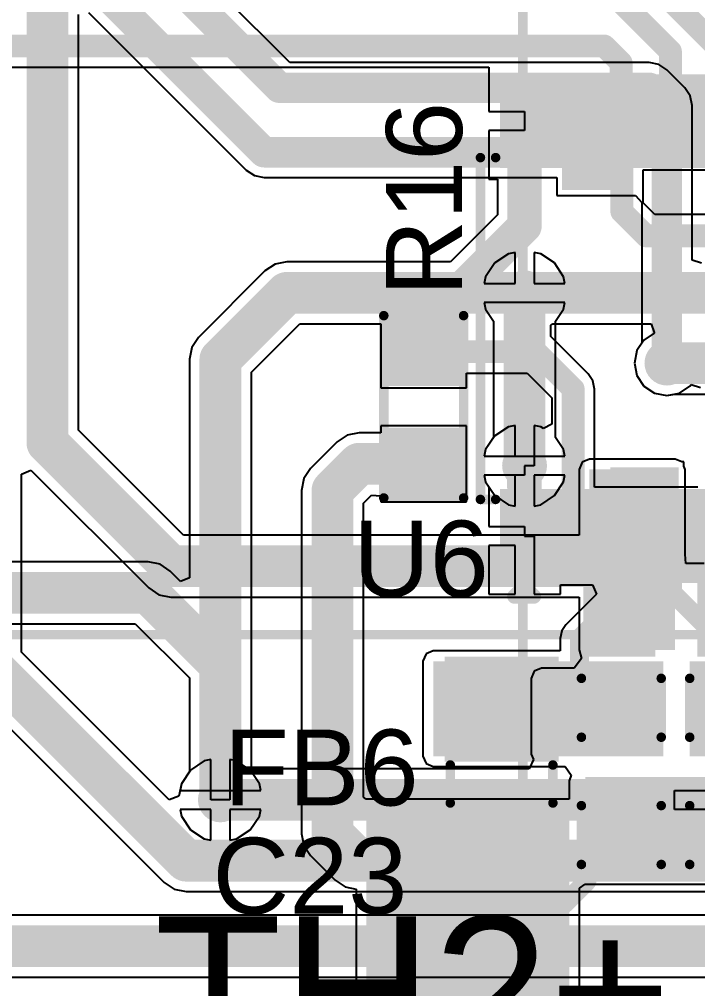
# Model space of a CAD drawing. Header units: millimetres. Extents: x -0.26 to 4.68, y -0.29 to 2.93.
# Drawn here: x 2.699 to 3.056, y 0.453 to 0.963 of the extents above; entities that cross this region are included whole.
import ezdxf

# ---------------------------------------------------------------- set-up
doc = ezdxf.new("R2010")
doc.units = ezdxf.units.MM
doc.header["$MEASUREMENT"] = 0
for name, color, linetype in [('BottomLayer', 5, 'Continuous'), ('BottomPaste', 16, 'Continuous'), ('BottomSolder', 6, 'Continuous'), ('Mechanical1', 6, 'Continuous'), ('TopLayer', 1, 'Continuous'), ('TopOverlay', 2, 'Continuous'), ('TopPaste', 8, 'Continuous'), ('TopSolder', 216, 'Continuous'), ('ViaHoleLayer', 16, 'Continuous')]:
    doc.layers.add(name, color=color, linetype=linetype)
doc.styles.add('Arial', font='', dxfattribs={"height": 0.2})
doc.styles.get('Arial').set_extended_font_data('Arial')

# ---------------------------------------------------------------- blocks, each defined once
blk = doc.blocks.new('14_TSSOP_27')
at = {"layer": 'TopLayer'}
for points in [[(-0.12992, 0.08563), (-0.08858, 0.08563), (-0.08858, 0.06791), (-0.12992, 0.06791)], [(0.08858, 0.08563), (0.12992, 0.08563), (0.12992, 0.06791), (0.08858, 0.06791)], [(-0.12992, 0.06004), (-0.08858, 0.06004), (-0.08858, 0.04232), (-0.12992, 0.04232)], [(0.08858, 0.06004), (0.12992, 0.06004), (0.12992, 0.04232), (0.08858, 0.04232)], [(-0.12992, 0.03445), (-0.08858, 0.03445), (-0.08858, 0.01673), (-0.12992, 0.01673)], [(0.08858, 0.03445), (0.12992, 0.03445), (0.12992, 0.01673), (0.08858, 0.01673)], [(-0.12992, 0.00886), (-0.08858, 0.00886), (-0.08858, -0.00886), (-0.12992, -0.00886)], [(0.08858, 0.00886), (0.12992, 0.00886), (0.12992, -0.00886), (0.08858, -0.00886)], [(-0.12992, -0.01673), (-0.08858, -0.01673), (-0.08858, -0.03445), (-0.12992, -0.03445)], [(0.08858, -0.01673), (0.12992, -0.01673), (0.12992, -0.03445), (0.08858, -0.03445)], [(-0.12992, -0.04232), (-0.08858, -0.04232), (-0.08858, -0.06004), (-0.12992, -0.06004)], [(0.08858, -0.04232), (0.12992, -0.04232), (0.12992, -0.06004), (0.08858, -0.06004)], [(-0.12992, -0.06791), (-0.08858, -0.06791), (-0.08858, -0.08563), (-0.12992, -0.08563)], [(0.08858, -0.06791), (0.12992, -0.06791), (0.12992, -0.08563), (0.08858, -0.08563)]]:
    blk.add_hatch(color=1, dxfattribs=at).paths.add_polyline_path(points)
at = {"layer": 'TopOverlay'}
blk.add_hatch(color=2, dxfattribs=at).paths.add_polyline_path([(-0.084, 0.068), (-0.073, 0.068), (-0.073, 0.086), (-0.084, 0.086)])
at = {"layer": 'TopPaste'}
for points in [[(-0.12992, 0.08563), (-0.08858, 0.08563), (-0.08858, 0.06791), (-0.12992, 0.06791)], [(0.08858, 0.08563), (0.12992, 0.08563), (0.12992, 0.06791), (0.08858, 0.06791)], [(-0.12992, 0.06004), (-0.08858, 0.06004), (-0.08858, 0.04232), (-0.12992, 0.04232)], [(0.08858, 0.06004), (0.12992, 0.06004), (0.12992, 0.04232), (0.08858, 0.04232)], [(-0.12992, 0.03445), (-0.08858, 0.03445), (-0.08858, 0.01673), (-0.12992, 0.01673)], [(0.08858, 0.03445), (0.12992, 0.03445), (0.12992, 0.01673), (0.08858, 0.01673)], [(-0.12992, 0.00886), (-0.08858, 0.00886), (-0.08858, -0.00886), (-0.12992, -0.00886)], [(0.08858, 0.00886), (0.12992, 0.00886), (0.12992, -0.00886), (0.08858, -0.00886)], [(-0.12992, -0.01673), (-0.08858, -0.01673), (-0.08858, -0.03445), (-0.12992, -0.03445)], [(0.08858, -0.01673), (0.12992, -0.01673), (0.12992, -0.03445), (0.08858, -0.03445)], [(-0.12992, -0.04232), (-0.08858, -0.04232), (-0.08858, -0.06004), (-0.12992, -0.06004)], [(0.08858, -0.04232), (0.12992, -0.04232), (0.12992, -0.06004), (0.08858, -0.06004)], [(-0.12992, -0.06791), (-0.08858, -0.06791), (-0.08858, -0.08563), (-0.12992, -0.08563)], [(0.08858, -0.06791), (0.12992, -0.06791), (0.12992, -0.08563), (0.08858, -0.08563)]]:
    blk.add_hatch(color=8, dxfattribs=at).paths.add_polyline_path(points)
at = {"layer": 'TopSolder'}
for points in [[(-0.13392, 0.08963), (-0.08458, 0.08963), (-0.08458, 0.06391), (-0.13392, 0.06391)], [(0.08458, 0.08963), (0.13392, 0.08963), (0.13392, 0.06391), (0.08458, 0.06391)], [(-0.13392, 0.06404), (-0.08458, 0.06404), (-0.08458, 0.03832), (-0.13392, 0.03832)], [(0.08458, 0.06404), (0.13392, 0.06404), (0.13392, 0.03832), (0.08458, 0.03832)], [(-0.13392, 0.03845), (-0.08458, 0.03845), (-0.08458, 0.01273), (-0.13392, 0.01273)], [(0.08458, 0.03845), (0.13392, 0.03845), (0.13392, 0.01273), (0.08458, 0.01273)], [(-0.13392, 0.01286), (-0.08458, 0.01286), (-0.08458, -0.01286), (-0.13392, -0.01286)], [(0.08458, 0.01286), (0.13392, 0.01286), (0.13392, -0.01286), (0.08458, -0.01286)], [(-0.13392, -0.01273), (-0.08458, -0.01273), (-0.08458, -0.03845), (-0.13392, -0.03845)], [(0.08458, -0.01273), (0.13392, -0.01273), (0.13392, -0.03845), (0.08458, -0.03845)], [(-0.13392, -0.03832), (-0.08458, -0.03832), (-0.08458, -0.06404), (-0.13392, -0.06404)], [(0.08458, -0.03832), (0.13392, -0.03832), (0.13392, -0.06404), (0.08458, -0.06404)], [(-0.13392, -0.06391), (-0.08458, -0.06391), (-0.08458, -0.08963), (-0.13392, -0.08963)], [(0.08458, -0.06391), (0.13392, -0.06391), (0.13392, -0.08963), (0.08458, -0.08963)]]:
    blk.add_hatch(color=216, dxfattribs=at).paths.add_polyline_path(points)
at = {"layer": 'TopOverlay'}
for points, const_width in [([(-0.09, 0.1), (-0.09, 0.092)], 0.005), ([(-0.09, 0.1), (0.09, 0.1)], 0.005), ([(0.09, 0.1), (0.09, 0.092)], 0.005), ([(-0.141, 0.082), (-0.141, 0.072)], 0.00787), ([(-0.141, 0.082), (-0.136, 0.077)], 0.00787), ([(-0.136, 0.077), (-0.141, 0.072)], 0.00787), ([(-0.09, -0.092), (-0.09, -0.1)], 0.005), ([(0.09, -0.092), (0.09, -0.1)], 0.005), ([(-0.09, -0.1), (0.09, -0.1)], 0.005)]:
    blk.add_lwpolyline(points, dxfattribs=dict(at, const_width=const_width))
for points, const_width in [([(-0.09125, 0.1, 1), (-0.08875, 0.1, 1)], 0.0025), ([(-0.09125, 0.1, 1), (-0.08875, 0.1, 1)], 0.0025), ([(0.08875, 0.1, 1), (0.09125, 0.1, 1)], 0.0025), ([(0.08875, 0.1, 1), (0.09125, 0.1, 1)], 0.0025), ([(-0.09125, 0.092, 1), (-0.08875, 0.092, 1)], 0.0025), ([(0.08875, 0.092, 1), (0.09125, 0.092, 1)], 0.0025), ([(-0.14297, 0.082, 1), (-0.13903, 0.082, 1)], 0.00394), ([(-0.14297, 0.082, 1), (-0.13903, 0.082, 1)], 0.00394), ([(-0.13797, 0.077, 1), (-0.13403, 0.077, 1)], 0.00394), ([(-0.13797, 0.077, 1), (-0.13403, 0.077, 1)], 0.00394), ([(-0.14297, 0.072, 1), (-0.13903, 0.072, 1)], 0.00394), ([(-0.14297, 0.072, 1), (-0.13903, 0.072, 1)], 0.00394), ([(-0.09125, -0.092, 1), (-0.08875, -0.092, 1)], 0.0025), ([(0.08875, -0.092, 1), (0.09125, -0.092, 1)], 0.0025), ([(-0.09125, -0.1, 1), (-0.08875, -0.1, 1)], 0.0025), ([(-0.09125, -0.1, 1), (-0.08875, -0.1, 1)], 0.0025), ([(0.08875, -0.1, 1), (0.09125, -0.1, 1)], 0.0025), ([(0.08875, -0.1, 1), (0.09125, -0.1, 1)], 0.0025)]:
    blk.add_lwpolyline(points, format="xyb", close=True, dxfattribs=dict(at, const_width=const_width))
blk = doc.blocks.new('R___0603_B_65')
at = {"layer": 'BottomLayer'}
for points in [[(-0.045, -0.0175), (-0.045, 0.0175), (-0.015, 0.0175), (-0.015, -0.0175)], [(0.015, -0.0175), (0.015, 0.0175), (0.045, 0.0175), (0.045, -0.0175)]]:
    blk.add_hatch(color=5, dxfattribs=at).paths.add_polyline_path(points)
at = {"layer": 'BottomPaste'}
for points in [[(-0.045, -0.0175), (-0.045, 0.0175), (-0.015, 0.0175), (-0.015, -0.0175)], [(0.015, -0.0175), (0.015, 0.0175), (0.045, 0.0175), (0.045, -0.0175)]]:
    blk.add_hatch(color=16, dxfattribs=at).paths.add_polyline_path(points)
at = {"layer": 'BottomSolder'}
for points in [[(-0.049, -0.0215), (-0.049, 0.0215), (-0.011, 0.0215), (-0.011, -0.0215)], [(0.011, -0.0215), (0.011, 0.0215), (0.049, 0.0215), (0.049, -0.0215)]]:
    blk.add_hatch(color=6, dxfattribs=at).paths.add_polyline_path(points)
blk = doc.blocks.new('R___0603_67')
at = {"layer": 'TopLayer'}
for points in [[(-0.015, 0.0175), (-0.015, -0.0175), (-0.045, -0.0175), (-0.045, 0.0175)], [(0.045, 0.0175), (0.045, -0.0175), (0.015, -0.0175), (0.015, 0.0175)]]:
    blk.add_hatch(color=1, dxfattribs=at).paths.add_polyline_path(points)
at = {"layer": 'TopPaste'}
for points in [[(-0.015, 0.0175), (-0.015, -0.0175), (-0.045, -0.0175), (-0.045, 0.0175)], [(0.045, 0.0175), (0.045, -0.0175), (0.015, -0.0175), (0.015, 0.0175)]]:
    blk.add_hatch(color=8, dxfattribs=at).paths.add_polyline_path(points)
at = {"layer": 'TopSolder'}
for points in [[(-0.011, 0.0215), (-0.011, -0.0215), (-0.049, -0.0215), (-0.049, 0.0215)], [(0.049, 0.0215), (0.049, -0.0215), (0.011, -0.0215), (0.011, 0.0215)]]:
    blk.add_hatch(color=216, dxfattribs=at).paths.add_polyline_path(points)
at = {"layer": 'TopOverlay', "const_width": 0.005}
for points in [[(-0.048, 0.021), (-0.048, -0.021)], [(-0.048, 0.021), (0.048, 0.021)], [(0.048, 0.021), (0.048, -0.021)], [(-0.048, -0.021), (0.048, -0.021)]]:
    blk.add_lwpolyline(points, dxfattribs=at)
at = {"layer": 'TopOverlay', "const_width": 0.0025}
for points in [[(-0.04925, 0.021, 1), (-0.04675, 0.021, 1)], [(-0.04925, 0.021, 1), (-0.04675, 0.021, 1)], [(0.04675, 0.021, 1), (0.04925, 0.021, 1)], [(0.04675, 0.021, 1), (0.04925, 0.021, 1)], [(-0.04925, -0.021, 1), (-0.04675, -0.021, 1)], [(-0.04925, -0.021, 1), (-0.04675, -0.021, 1)], [(0.04675, -0.021, 1), (0.04925, -0.021, 1)], [(0.04675, -0.021, 1), (0.04925, -0.021, 1)]]:
    blk.add_lwpolyline(points, format="xyb", close=True, dxfattribs=at)
blk = doc.blocks.new('ZIO_101954_95')
at = {"layer": 'Mechanical1', "const_width": 0.005}
for points in [[(0.719, -1.74), (0.719, 0.057)], [(-0.719, -1.74), (0.719, -1.74)]]:
    blk.add_lwpolyline(points, dxfattribs=at)
at = {"layer": 'Mechanical1', "const_width": 0.0025}
blk.add_lwpolyline([(0.71775, -1.74, 1), (0.72025, -1.74, 1)], format="xyb", close=True, dxfattribs=at)
blk.add_lwpolyline([(0.71775, -1.74, 1), (0.72025, -1.74, 1)], format="xyb", close=True, dxfattribs=at)
blk = doc.blocks.new('1_5_____RGB_OLED_97')
at = {"layer": 'Mechanical1', "const_width": 0.005}
blk.add_lwpolyline([(-0.74, 0.11), (-0.74, -1.666)], dxfattribs=at)
blk = doc.blocks.new('I___0805_113')
at = {"layer": 'TopLayer'}
for points in [[(-0.06299, 0.02598), (-0.01575, 0.02598), (-0.01575, -0.02598), (-0.06299, -0.02598)], [(0.01575, 0.02598), (0.06299, 0.02598), (0.06299, -0.02598), (0.01575, -0.02598)]]:
    blk.add_hatch(color=1, dxfattribs=at).paths.add_polyline_path(points)
at = {"layer": 'TopPaste'}
for points in [[(-0.06299, 0.02598), (-0.01575, 0.02598), (-0.01575, -0.02598), (-0.06299, -0.02598)], [(0.01575, 0.02598), (0.06299, 0.02598), (0.06299, -0.02598), (0.01575, -0.02598)]]:
    blk.add_hatch(color=8, dxfattribs=at).paths.add_polyline_path(points)
at = {"layer": 'TopSolder'}
for points in [[(-0.06699, 0.02998), (-0.01175, 0.02998), (-0.01175, -0.02998), (-0.06699, -0.02998)], [(0.01175, 0.02998), (0.06699, 0.02998), (0.06699, -0.02998), (0.01175, -0.02998)]]:
    blk.add_hatch(color=216, dxfattribs=at).paths.add_polyline_path(points)
at = {"layer": 'TopOverlay', "const_width": 0.005}
for points in [[(-0.01, 0.027), (0.01, 0.027)], [(-0.01, -0.027), (0.01, -0.027)]]:
    blk.add_lwpolyline(points, dxfattribs=at)
at = {"layer": 'TopOverlay', "const_width": 0.0025}
for points in [[(-0.01125, 0.027, 1), (-0.00875, 0.027, 1)], [(0.00875, 0.027, 1), (0.01125, 0.027, 1)], [(-0.01125, -0.027, 1), (-0.00875, -0.027, 1)], [(0.00875, -0.027, 1), (0.01125, -0.027, 1)]]:
    blk.add_lwpolyline(points, format="xyb", close=True, dxfattribs=at)
blk = doc.blocks.new('SOD_323_B_137')
at = {"layer": 'BottomLayer'}
for points in [[(-0.02953, -0.01772), (-0.06102, -0.01772), (-0.06102, 0.01772), (-0.02953, 0.01772)], [(0.06102, -0.01772), (0.02953, -0.01772), (0.02953, 0.01772), (0.06102, 0.01772)]]:
    blk.add_hatch(color=5, dxfattribs=at).paths.add_polyline_path(points)
at = {"layer": 'BottomPaste'}
for points in [[(-0.02953, -0.01772), (-0.06102, -0.01772), (-0.06102, 0.01772), (-0.02953, 0.01772)], [(0.06102, -0.01772), (0.02953, -0.01772), (0.02953, 0.01772), (0.06102, 0.01772)]]:
    blk.add_hatch(color=16, dxfattribs=at).paths.add_polyline_path(points)
at = {"layer": 'BottomSolder'}
for points in [[(-0.02736, -0.01988), (-0.06319, -0.01988), (-0.06319, 0.01988), (-0.02736, 0.01988)], [(0.06319, -0.01988), (0.02736, -0.01988), (0.02736, 0.01988), (0.06319, 0.01988)]]:
    blk.add_hatch(color=6, dxfattribs=at).paths.add_polyline_path(points)
blk = doc.blocks.new('SOD_323_B_139')
at = {"layer": 'BottomLayer'}
for points in [[(-0.02953, -0.01772), (-0.06102, -0.01772), (-0.06102, 0.01772), (-0.02953, 0.01772)], [(0.06102, -0.01772), (0.02953, -0.01772), (0.02953, 0.01772), (0.06102, 0.01772)]]:
    blk.add_hatch(color=5, dxfattribs=at).paths.add_polyline_path(points)
at = {"layer": 'BottomPaste'}
for points in [[(-0.02953, -0.01772), (-0.06102, -0.01772), (-0.06102, 0.01772), (-0.02953, 0.01772)], [(0.06102, -0.01772), (0.02953, -0.01772), (0.02953, 0.01772), (0.06102, 0.01772)]]:
    blk.add_hatch(color=16, dxfattribs=at).paths.add_polyline_path(points)
at = {"layer": 'BottomSolder'}
for points in [[(-0.02736, -0.01988), (-0.06319, -0.01988), (-0.06319, 0.01988), (-0.02736, 0.01988)], [(0.06319, -0.01988), (0.02736, -0.01988), (0.02736, 0.01988), (0.06319, 0.01988)]]:
    blk.add_hatch(color=6, dxfattribs=at).paths.add_polyline_path(points)
blk = doc.blocks.new('C___0603_174')
at = {"layer": 'TopLayer'}
for points in [[(-0.015, 0.0175), (-0.015, -0.0175), (-0.045, -0.0175), (-0.045, 0.0175)], [(0.045, 0.0175), (0.045, -0.0175), (0.015, -0.0175), (0.015, 0.0175)]]:
    blk.add_hatch(color=1, dxfattribs=at).paths.add_polyline_path(points)
at = {"layer": 'TopPaste'}
for points in [[(-0.015, 0.0175), (-0.015, -0.0175), (-0.045, -0.0175), (-0.045, 0.0175)], [(0.045, 0.0175), (0.045, -0.0175), (0.015, -0.0175), (0.015, 0.0175)]]:
    blk.add_hatch(color=8, dxfattribs=at).paths.add_polyline_path(points)
at = {"layer": 'TopSolder'}
for points in [[(-0.01264, 0.01986), (-0.01264, -0.01986), (-0.04736, -0.01986), (-0.04736, 0.01986)], [(0.04736, 0.01986), (0.04736, -0.01986), (0.01264, -0.01986), (0.01264, 0.01986)]]:
    blk.add_hatch(color=216, dxfattribs=at).paths.add_polyline_path(points)
at = {"layer": 'TopOverlay', "const_width": 0.005}
for points in [[(-0.018, 0.021), (-0.049, 0.021)], [(-0.049, -0.021), (-0.049, 0.021)], [(0.049, 0.021), (0.018, 0.021)], [(0.049, -0.021), (0.049, 0.021)], [(-0.018, -0.021), (-0.049, -0.021)], [(0.049, -0.021), (0.018, -0.021)]]:
    blk.add_lwpolyline(points, dxfattribs=at)
at = {"layer": 'TopOverlay', "const_width": 0.0025}
for points in [[(-0.05025, 0.021, 1), (-0.04775, 0.021, 1)], [(-0.05025, 0.021, 1), (-0.04775, 0.021, 1)], [(-0.01925, 0.021, 1), (-0.01675, 0.021, 1)], [(0.01675, 0.021, 1), (0.01925, 0.021, 1)], [(0.04775, 0.021, 1), (0.05025, 0.021, 1)], [(0.04775, 0.021, 1), (0.05025, 0.021, 1)], [(-0.05025, -0.021, 1), (-0.04775, -0.021, 1)], [(-0.05025, -0.021, 1), (-0.04775, -0.021, 1)], [(-0.01925, -0.021, 1), (-0.01675, -0.021, 1)], [(0.01675, -0.021, 1), (0.01925, -0.021, 1)], [(0.04775, -0.021, 1), (0.05025, -0.021, 1)], [(0.04775, -0.021, 1), (0.05025, -0.021, 1)]]:
    blk.add_lwpolyline(points, format="xyb", close=True, dxfattribs=at)
blk = doc.blocks.new('C___0603_B_176')
at = {"layer": 'BottomLayer'}
for points in [[(-0.045, -0.0175), (-0.045, 0.0175), (-0.015, 0.0175), (-0.015, -0.0175)], [(0.015, -0.0175), (0.015, 0.0175), (0.045, 0.0175), (0.045, -0.0175)]]:
    blk.add_hatch(color=5, dxfattribs=at).paths.add_polyline_path(points)
at = {"layer": 'BottomPaste'}
for points in [[(-0.045, -0.0175), (-0.045, 0.0175), (-0.015, 0.0175), (-0.015, -0.0175)], [(0.015, -0.0175), (0.015, 0.0175), (0.045, 0.0175), (0.045, -0.0175)]]:
    blk.add_hatch(color=16, dxfattribs=at).paths.add_polyline_path(points)
at = {"layer": 'BottomSolder'}
for points in [[(-0.04736, -0.01986), (-0.04736, 0.01986), (-0.01264, 0.01986), (-0.01264, -0.01986)], [(0.01264, -0.01986), (0.01264, 0.01986), (0.04736, 0.01986), (0.04736, -0.01986)]]:
    blk.add_hatch(color=6, dxfattribs=at).paths.add_polyline_path(points)
blk = doc.blocks.new('C___0603_178')
at = {"layer": 'TopLayer'}
for points in [[(-0.015, 0.0175), (-0.015, -0.0175), (-0.045, -0.0175), (-0.045, 0.0175)], [(0.045, 0.0175), (0.045, -0.0175), (0.015, -0.0175), (0.015, 0.0175)]]:
    blk.add_hatch(color=1, dxfattribs=at).paths.add_polyline_path(points)
at = {"layer": 'TopPaste'}
for points in [[(-0.015, 0.0175), (-0.015, -0.0175), (-0.045, -0.0175), (-0.045, 0.0175)], [(0.045, 0.0175), (0.045, -0.0175), (0.015, -0.0175), (0.015, 0.0175)]]:
    blk.add_hatch(color=8, dxfattribs=at).paths.add_polyline_path(points)
at = {"layer": 'TopSolder'}
for points in [[(-0.01264, 0.01986), (-0.01264, -0.01986), (-0.04736, -0.01986), (-0.04736, 0.01986)], [(0.04736, 0.01986), (0.04736, -0.01986), (0.01264, -0.01986), (0.01264, 0.01986)]]:
    blk.add_hatch(color=216, dxfattribs=at).paths.add_polyline_path(points)
at = {"layer": 'TopOverlay', "const_width": 0.005}
for points in [[(-0.049, 0.021), (-0.049, -0.021)], [(-0.049, 0.021), (-0.018, 0.021)], [(0.018, 0.021), (0.049, 0.021)], [(0.049, 0.021), (0.049, -0.021)], [(-0.049, -0.021), (-0.018, -0.021)], [(0.018, -0.021), (0.049, -0.021)]]:
    blk.add_lwpolyline(points, dxfattribs=at)
at = {"layer": 'TopOverlay', "const_width": 0.0025}
for points in [[(-0.05025, 0.021, 1), (-0.04775, 0.021, 1)], [(-0.05025, 0.021, 1), (-0.04775, 0.021, 1)], [(-0.01925, 0.021, 1), (-0.01675, 0.021, 1)], [(0.01675, 0.021, 1), (0.01925, 0.021, 1)], [(0.04775, 0.021, 1), (0.05025, 0.021, 1)], [(0.04775, 0.021, 1), (0.05025, 0.021, 1)], [(-0.05025, -0.021, 1), (-0.04775, -0.021, 1)], [(-0.05025, -0.021, 1), (-0.04775, -0.021, 1)], [(-0.01925, -0.021, 1), (-0.01675, -0.021, 1)], [(0.01675, -0.021, 1), (0.01925, -0.021, 1)], [(0.04775, -0.021, 1), (0.05025, -0.021, 1)], [(0.04775, -0.021, 1), (0.05025, -0.021, 1)]]:
    blk.add_lwpolyline(points, format="xyb", close=True, dxfattribs=at)

msp = doc.modelspace()

# ---------------------------------------------------------------- hatches: boundary and pattern name
at = {"layer": 'BottomLayer'}
h = msp.add_hatch(color=5, dxfattribs=at)
edge = h.paths.add_edge_path()
edge.add_arc((2.96491, 0.81895), 0.01181, 0, 360)
h = msp.add_hatch(color=5, dxfattribs=at)
edge = h.paths.add_edge_path()
edge.add_arc((3.03982, 0.78195), 0.01181, 0, 360)
h = msp.add_hatch(color=5, dxfattribs=at)
edge = h.paths.add_edge_path()
edge.add_arc((2.96491, 0.7279), 0.01181, 0, 360)
for points in [[(2.99907, 0.63095), (3.04407, 0.63095), (3.04407, 0.72595), (2.99907, 0.72595)], [(3.03087, 0.61595), (2.97387, 0.61595), (2.97387, 0.57595), (3.03087, 0.57595)]]:
    msp.add_hatch(color=5, dxfattribs=at).paths.add_polyline_path(points)
h = msp.add_hatch(color=5, dxfattribs=at)
edge = h.paths.add_edge_path()
edge.add_arc((2.98587, 0.59595), 0.01181, 0, 360)
h = msp.add_hatch(color=5, dxfattribs=at)
edge = h.paths.add_edge_path()
edge.add_arc((2.80482, 0.55195), 0.01181, 0, 360)
h = msp.add_hatch(color=5, dxfattribs=at)
edge = h.paths.add_edge_path()
edge.add_arc((3.04382, 0.55195), 0.01181, 0, 360)
at = {"layer": 'BottomSolder'}
h = msp.add_hatch(color=6, dxfattribs=at)
edge = h.paths.add_edge_path()
edge.add_arc((2.96491, 0.81895), 0.00591, 0, 360)
h = msp.add_hatch(color=6, dxfattribs=at)
edge = h.paths.add_edge_path()
edge.add_arc((3.03982, 0.78195), 0.00591, 0, 360)
h = msp.add_hatch(color=6, dxfattribs=at)
edge = h.paths.add_edge_path()
edge.add_arc((2.96491, 0.7279), 0.00591, 0, 360)
h = msp.add_hatch(color=6, dxfattribs=at)
edge = h.paths.add_edge_path()
edge.add_arc((2.98587, 0.59595), 0.00591, 0, 360)
h = msp.add_hatch(color=6, dxfattribs=at)
edge = h.paths.add_edge_path()
edge.add_arc((2.80482, 0.55195), 0.00591, 0, 360)
h = msp.add_hatch(color=6, dxfattribs=at)
edge = h.paths.add_edge_path()
edge.add_arc((3.04382, 0.55195), 0.00591, 0, 360)
at = {"layer": 'TopLayer'}
h = msp.add_hatch(color=1, dxfattribs=at)
edge = h.paths.add_edge_path()
edge.add_arc((2.96491, 0.81895), 0.01181, 0, 360)
h = msp.add_hatch(color=1, dxfattribs=at)
edge = h.paths.add_edge_path()
edge.add_arc((3.03982, 0.78195), 0.01181, 0, 360)
h = msp.add_hatch(color=1, dxfattribs=at)
edge = h.paths.add_edge_path()
edge.add_arc((2.96491, 0.7279), 0.01181, 0, 360)
for points in [[(3.03787, 0.62495), (2.91687, 0.62495), (2.91687, 0.57495), (3.03787, 0.57495)], [(3.05182, 0.57495), (3.16987, 0.57495), (3.16987, 0.62495), (3.05182, 0.62495)], [(2.99687, 0.51295), (3.09287, 0.51295), (3.09287, 0.56395), (2.99687, 0.56395)], [(2.98842, 0.54695), (2.88162, 0.54695), (2.88162, 0.29895), (2.98842, 0.29895)]]:
    msp.add_hatch(color=1, dxfattribs=at).paths.add_polyline_path(points)
h = msp.add_hatch(color=1, dxfattribs=at)
edge = h.paths.add_edge_path()
edge.add_arc((2.98587, 0.59595), 0.01181, 0, 360)
h = msp.add_hatch(color=1, dxfattribs=at)
edge = h.paths.add_edge_path()
edge.add_arc((2.80482, 0.55195), 0.01181, 0, 360)
h = msp.add_hatch(color=1, dxfattribs=at)
edge = h.paths.add_edge_path()
edge.add_arc((3.04382, 0.55195), 0.01181, 0, 360)
at = {"layer": 'TopSolder'}
h = msp.add_hatch(color=216, dxfattribs=at)
edge = h.paths.add_edge_path()
edge.add_arc((2.96491, 0.81895), 0.00591, 0, 360)
h = msp.add_hatch(color=216, dxfattribs=at)
edge = h.paths.add_edge_path()
edge.add_arc((3.03982, 0.78195), 0.00591, 0, 360)
h = msp.add_hatch(color=216, dxfattribs=at)
edge = h.paths.add_edge_path()
edge.add_arc((2.96491, 0.7279), 0.00591, 0, 360)
h = msp.add_hatch(color=216, dxfattribs=at)
edge = h.paths.add_edge_path()
edge.add_arc((2.98587, 0.59595), 0.00591, 0, 360)
h = msp.add_hatch(color=216, dxfattribs=at)
edge = h.paths.add_edge_path()
edge.add_arc((2.80482, 0.55195), 0.00591, 0, 360)
h = msp.add_hatch(color=216, dxfattribs=at)
edge = h.paths.add_edge_path()
edge.add_arc((3.04382, 0.55195), 0.00591, 0, 360)
at = {"layer": 'ViaHoleLayer'}
h = msp.add_hatch(color=16, dxfattribs=at)
edge = h.paths.add_edge_path()
edge.add_arc((2.96491, 0.81895), 0.00591, 0, 360)
h = msp.add_hatch(color=16, dxfattribs=at)
edge = h.paths.add_edge_path()
edge.add_arc((3.03982, 0.78195), 0.00591, 0, 360)
h = msp.add_hatch(color=16, dxfattribs=at)
edge = h.paths.add_edge_path()
edge.add_arc((2.96491, 0.7279), 0.00591, 0, 360)
h = msp.add_hatch(color=16, dxfattribs=at)
edge = h.paths.add_edge_path()
edge.add_arc((2.98587, 0.59595), 0.00591, 0, 360)
h = msp.add_hatch(color=16, dxfattribs=at)
edge = h.paths.add_edge_path()
edge.add_arc((2.80482, 0.55195), 0.00591, 0, 360)
h = msp.add_hatch(color=16, dxfattribs=at)
edge = h.paths.add_edge_path()
edge.add_arc((3.04382, 0.55195), 0.00591, 0, 360)

# ---------------------------------------------------------------- linework, layer by layer
at = {"layer": 'BottomLayer'}
for p, q in [((2.84131, 0.9402), (2.79008, 0.99144)), ((2.73014, 0.74671), (2.73014, 0.96553)), ((2.73545, 0.96658), (2.81845, 0.88358)), ((3.03045, 0.9402), (2.84131, 0.9402)), ((3.03552, 0.93919), (3.03045, 0.9402)), ((3.03982, 0.93632), (3.03552, 0.93919)), ((3.0492, 0.92695), (3.03982, 0.93632)), ((3.05207, 0.92265), (3.0492, 0.92695)), ((3.05308, 0.91758), (3.05207, 0.92265)), ((3.05308, 0.83616), (3.05308, 0.91758)), ((2.81845, 0.88358), (2.82275, 0.8807)), ((2.82275, 0.8807), (2.82782, 0.87969)), ((2.82782, 0.87969), (2.9818, 0.87969)), ((2.9818, 0.87969), (2.9818, 0.87023)), ((2.9818, 0.87023), (3.02329, 0.87023)), ((3.02329, 0.87023), (3.02657, 0.86659)), ((3.02657, 0.86659), (3.02657, 0.79237)), ((2.9564, 0.83949), (2.94919, 0.83467)), ((2.95991, 0.84019), (2.9564, 0.83949)), ((2.95991, 0.82395), (2.95991, 0.84019)), ((2.97342, 0.83949), (2.96991, 0.84019)), ((2.96991, 0.84019), (2.96991, 0.82395)), ((2.98064, 0.83467), (2.97342, 0.83949)), ((2.94919, 0.83467), (2.94437, 0.82746)), ((2.98546, 0.82746), (2.98064, 0.83467)), ((3.05808, 0.83464), (3.05308, 0.83616)), ((2.94437, 0.82746), (2.94367, 0.82395)), ((2.98616, 0.82395), (2.98546, 0.82746)), ((2.94367, 0.82395), (2.95991, 0.82395)), ((2.96991, 0.82395), (2.98616, 0.82395)), ((2.98616, 0.81395), (2.94367, 0.81395)), ((2.94367, 0.81395), (2.94437, 0.81044)), ((2.98546, 0.81044), (2.98616, 0.81395)), ((2.94437, 0.81044), (2.9486, 0.8041)), ((2.98123, 0.8041), (2.98546, 0.81044)), ((2.9486, 0.8041), (2.9486, 0.74275)), ((2.98123, 0.74275), (2.98123, 0.8041)), ((3.02657, 0.79237), (3.02399, 0.78851)), ((3.02399, 0.78851), (3.02268, 0.78195)), ((3.02268, 0.78195), (3.02399, 0.77539)), ((3.02399, 0.77539), (3.0277, 0.76983)), ((3.05194, 0.76983), (3.05251, 0.77068)), ((3.05251, 0.77068), (3.05751, 0.76916)), ((3.0277, 0.76983), (3.03326, 0.76611)), ((3.03326, 0.76611), (3.03982, 0.76481)), ((3.03982, 0.76481), (3.04638, 0.76611)), ((3.04638, 0.76611), (3.05194, 0.76983)), ((2.78546, 0.69138), (2.73014, 0.74671)), ((2.9486, 0.74275), (2.94437, 0.73641)), ((2.98546, 0.73641), (2.98123, 0.74275)), ((2.94437, 0.73641), (2.94367, 0.7329)), ((2.98616, 0.7329), (2.98546, 0.73641)), ((2.94367, 0.7329), (2.98616, 0.7329)), ((2.99907, 0.73136), (2.99524, 0.72978)), ((3.04407, 0.73136), (2.99907, 0.73136)), ((3.04761, 0.72989), (3.04407, 0.73136)), ((3.04877, 0.72989), (3.04761, 0.72989)), ((3.04877, 0.72768), (3.04877, 0.72989)), ((2.70014, 0.72349), (2.70514, 0.72556)), ((2.70514, 0.72556), (2.76717, 0.66353)), ((2.99524, 0.72978), (2.99366, 0.72595)), ((2.99366, 0.72595), (2.99366, 0.69138)), ((3.04948, 0.72595), (3.04877, 0.72768)), ((3.04948, 0.68132), (3.04948, 0.72595)), ((2.70014, 0.62971), (2.70014, 0.72349)), ((2.95991, 0.7229), (2.94367, 0.7229)), ((2.94367, 0.7229), (2.94437, 0.71939)), ((2.95991, 0.70666), (2.95991, 0.7229)), ((2.98616, 0.7229), (2.96991, 0.7229)), ((2.96991, 0.7229), (2.96991, 0.70666)), ((2.98546, 0.71939), (2.98616, 0.7229)), ((2.94437, 0.71939), (2.94919, 0.71218)), ((2.98064, 0.71218), (2.98546, 0.71939)), ((2.94919, 0.71218), (2.9564, 0.70736)), ((2.97342, 0.70736), (2.98064, 0.71218)), ((2.9564, 0.70736), (2.95991, 0.70666)), ((2.96991, 0.70666), (2.97342, 0.70736)), ((2.99366, 0.69138), (2.78546, 0.69138)), ((3.0498, 0.67645), (3.04948, 0.68132)), ((3.05941, 0.67645), (3.0498, 0.67645)), ((2.76717, 0.66353), (2.77246, 0.66)), ((2.77246, 0.66), (2.7787, 0.65876)), ((2.7787, 0.65876), (2.99366, 0.65876)), ((2.99366, 0.65876), (2.99366, 0.63095)), ((2.77787, 0.55197), (2.70014, 0.62971)), ((2.99366, 0.63095), (2.99479, 0.62645)), ((2.99482, 0.62636), (2.99096, 0.62136)), ((2.99479, 0.62645), (2.99479, 0.62645)), ((2.99479, 0.62645), (2.99482, 0.62636)), ((2.97004, 0.61978), (2.96845, 0.61595)), ((2.97387, 0.62136), (2.97004, 0.61978)), ((2.99096, 0.62136), (2.97387, 0.62136)), ((2.96845, 0.61595), (2.96845, 0.57595)), ((2.67229, 0.61141), (2.77529, 0.50841)), ((2.79631, 0.57249), (2.7891, 0.56767)), ((2.79982, 0.57319), (2.79631, 0.57249)), ((2.79982, 0.55195), (2.79982, 0.57319)), ((2.81333, 0.57249), (2.80982, 0.57319)), ((2.80982, 0.57319), (2.80982, 0.55195)), ((2.81967, 0.56826), (2.81333, 0.57249)), ((2.96957, 0.57326), (2.96737, 0.56826)), ((2.96845, 0.57595), (2.96957, 0.57326)), ((2.7891, 0.56767), (2.78428, 0.56046)), ((2.96737, 0.56826), (2.81967, 0.56826)), ((2.78428, 0.56046), (2.78298, 0.55393)), ((3.04382, 0.54695), (3.04382, 0.55695)), ((3.04382, 0.55695), (3.06507, 0.55695)), ((2.78298, 0.55393), (2.77787, 0.55197)), ((2.80982, 0.55195), (2.79982, 0.55195)), ((3.06507, 0.54695), (3.04382, 0.54695)), ((2.77529, 0.50841), (2.78058, 0.50488)), ((2.78058, 0.50488), (2.78682, 0.50364)), ((2.78682, 0.50364), (3.47782, 0.50364)), ((3.22567, 0.49126), (2.58174, 0.49126)), ((2.01198, 0.45864), (3.22567, 0.45864))]:
    msp.add_line(p, q, dxfattribs=at)
for points, const_width in [([(2.71382, 0.73995), (2.71382, 1.15495)], 0.022), ([(2.77682, 0.98595), (2.83582, 0.92695)], 0.016), ([(2.74482, 0.97595), (2.82782, 0.89295)], 0.016), ([(2.83582, 0.92695), (3.03045, 0.92695)], 0.016), ([(3.03045, 0.92695), (3.03982, 0.91758)], 0.016), ([(3.03982, 0.78195), (3.03982, 0.91758)], 0.016), ([(2.82782, 0.89295), (3.00255, 0.89295)], 0.016), ([(2.96491, 0.7279), (2.96491, 0.81895)], 0.022), ([(2.71382, 0.73995), (2.7787, 0.67507)], 0.022), ([(3.01007, 0.71495), (3.01182, 0.7132)], 0.022), ([(3.01182, 0.70795), (3.01182, 0.7132)], 0.022), ([(2.7787, 0.67507), (3.01609, 0.67507)], 0.022), ([(2.68382, 0.62295), (2.78682, 0.51995)], 0.022), ([(2.80482, 0.55195), (3.04382, 0.55195)], 0.022), ([(2.78682, 0.51995), (3.47782, 0.51995)], 0.022), ([(2.53582, 0.47495), (3.79382, 0.47495)], 0.022)]:
    msp.add_lwpolyline(points, dxfattribs=dict(at, const_width=const_width))
for points, const_width in [([(2.83182, 0.92695, 1), (2.83982, 0.92695, 1)], 0.008), ([(2.83182, 0.92695, 1), (2.83982, 0.92695, 1)], 0.008), ([(3.02645, 0.92695, 1), (3.03445, 0.92695, 1)], 0.008), ([(3.02645, 0.92695, 1), (3.03445, 0.92695, 1)], 0.008), ([(3.03582, 0.91758, 1), (3.04382, 0.91758, 1)], 0.008), ([(3.03582, 0.91758, 1), (3.04382, 0.91758, 1)], 0.008), ([(2.82382, 0.89295, 1), (2.83182, 0.89295, 1)], 0.008), ([(2.82382, 0.89295, 1), (2.83182, 0.89295, 1)], 0.008), ([(2.99855, 0.89295, 1), (3.00655, 0.89295, 1)], 0.008), ([(2.95941, 0.81895, 1), (2.97041, 0.81895, 1)], 0.011), ([(3.03582, 0.78195, 1), (3.04382, 0.78195, 1)], 0.008), ([(2.70832, 0.73995, 1), (2.71932, 0.73995, 1)], 0.011), ([(2.70832, 0.73995, 1), (2.71932, 0.73995, 1)], 0.011), ([(2.95941, 0.7279, 1), (2.97041, 0.7279, 1)], 0.011), ([(3.00457, 0.71495, 1), (3.01557, 0.71495, 1)], 0.011), ([(3.00632, 0.7132, 1), (3.01732, 0.7132, 1)], 0.011), ([(3.00632, 0.7132, 1), (3.01732, 0.7132, 1)], 0.011), ([(3.00632, 0.70795, 1), (3.01732, 0.70795, 1)], 0.011), ([(2.7732, 0.67507, 1), (2.7842, 0.67507, 1)], 0.011), ([(2.7732, 0.67507, 1), (2.7842, 0.67507, 1)], 0.011), ([(3.01059, 0.67507, 1), (3.02159, 0.67507, 1)], 0.011), ([(2.79932, 0.55195, 1), (2.81032, 0.55195, 1)], 0.011), ([(3.03832, 0.55195, 1), (3.04932, 0.55195, 1)], 0.011), ([(2.78132, 0.51995, 1), (2.79232, 0.51995, 1)], 0.011), ([(2.78132, 0.51995, 1), (2.79232, 0.51995, 1)], 0.011)]:
    msp.add_lwpolyline(points, format="xyb", close=True, dxfattribs=dict(at, const_width=const_width))
at = {"layer": 'TopLayer'}
for p, q in [((2.66622, 0.93773), (2.94605, 0.93773)), ((2.94605, 0.93773), (2.94605, 0.91441)), ((2.94605, 0.91441), (2.96491, 0.91441)), ((2.96491, 0.91441), (2.96491, 0.90441)), ((2.96491, 0.90441), (2.94605, 0.90441)), ((2.94605, 0.90441), (2.94605, 0.87874)), ((3.02731, 0.86632), (3.02731, 0.88374)), ((3.02731, 0.88374), (3.10345, 0.88374)), ((2.94605, 0.87874), (2.95064, 0.87874)), ((2.95064, 0.87874), (2.95064, 0.85995)), ((3.03347, 0.86016), (3.02731, 0.86632)), ((2.95064, 0.85995), (2.92595, 0.83526)), ((3.0691, 0.86016), (3.03347, 0.86016)), ((2.83358, 0.83402), (2.82829, 0.83048)), ((2.83982, 0.83526), (2.83358, 0.83402)), ((2.92595, 0.83526), (2.83982, 0.83526)), ((2.82829, 0.83048), (2.79329, 0.79548)), ((2.82114, 0.77719), (2.84658, 0.80264)), ((2.84658, 0.80264), (2.88932, 0.80264)), ((2.88932, 0.80264), (2.88932, 0.76895)), ((2.97872, 0.80194), (2.97976, 0.80264)), ((2.97872, 0.79593), (2.97872, 0.80194)), ((2.97976, 0.80264), (3.03148, 0.80264)), ((3.03148, 0.80264), (3.03311, 0.79801)), ((3.03304, 0.79764), (3.0277, 0.79407)), ((3.03311, 0.79801), (3.03304, 0.79764)), ((2.79329, 0.79548), (2.78975, 0.79019)), ((2.9788, 0.79588), (2.97872, 0.79593)), ((2.99843, 0.77624), (2.9788, 0.79588)), ((3.0277, 0.79407), (3.02399, 0.78851)), ((2.78975, 0.79019), (2.78851, 0.78395)), ((3.02399, 0.78851), (3.02268, 0.78195)), ((2.78851, 0.78395), (2.78851, 0.66887)), ((3.02268, 0.78195), (3.02399, 0.77539)), ((2.82114, 0.62295), (2.82114, 0.77719)), ((2.93432, 0.76895), (2.93432, 0.77673)), ((2.93432, 0.77673), (2.96622, 0.77673)), ((2.96622, 0.77673), (2.97929, 0.76367)), ((3.00086, 0.7726), (2.99843, 0.77624)), ((2.99843, 0.77624), (2.99843, 0.77624)), ((3.00172, 0.76831), (3.00086, 0.7726)), ((3.02399, 0.77539), (3.0277, 0.76983)), ((2.88932, 0.76895), (2.93432, 0.76895)), ((3.00172, 0.71658), (3.00172, 0.76831)), ((3.0277, 0.76983), (3.03326, 0.76611)), ((3.03326, 0.76611), (3.03982, 0.76481)), ((3.03982, 0.76481), (3.04398, 0.76564)), ((3.04398, 0.76564), (3.10067, 0.76564)), ((2.97929, 0.76367), (2.97929, 0.74983)), ((2.87782, 0.74526), (2.87158, 0.74402)), ((2.88932, 0.74526), (2.87782, 0.74526)), ((2.93432, 0.74895), (2.88932, 0.74895)), ((2.88932, 0.74895), (2.88932, 0.74526)), ((2.93432, 0.70895), (2.93432, 0.74895)), ((2.9564, 0.74845), (2.94919, 0.74363)), ((2.95991, 0.74915), (2.9564, 0.74845)), ((2.95991, 0.7329), (2.95991, 0.74915)), ((2.97342, 0.74845), (2.96991, 0.74915)), ((2.96991, 0.74915), (2.96991, 0.7279)), ((2.97488, 0.74747), (2.97342, 0.74845)), ((2.97929, 0.74983), (2.97488, 0.74747)), ((2.86629, 0.74048), (2.85229, 0.72648)), ((2.87158, 0.74402), (2.86629, 0.74048)), ((2.94919, 0.74363), (2.94437, 0.73641)), ((2.94437, 0.73641), (2.94367, 0.7329)), ((2.94367, 0.7329), (2.95991, 0.7329)), ((2.85229, 0.72648), (2.84875, 0.72119)), ((2.96991, 0.7279), (2.96491, 0.7279)), ((2.96491, 0.7279), (2.96491, 0.7229)), ((2.84875, 0.72119), (2.84751, 0.71495)), ((2.96491, 0.7229), (2.94367, 0.7229)), ((2.94367, 0.7229), (2.94437, 0.71939)), ((2.84751, 0.71495), (2.84751, 0.53414)), ((2.94437, 0.71939), (2.94605, 0.71687)), ((2.94605, 0.71687), (2.94605, 0.69591)), ((3.05606, 0.71658), (3.00172, 0.71658)), ((2.88014, 0.70819), (2.88432, 0.71238)), ((2.88432, 0.71238), (2.88932, 0.71201)), ((2.88932, 0.71201), (2.88932, 0.70895)), ((2.88014, 0.55335), (2.88014, 0.70819)), ((2.88932, 0.70895), (2.93432, 0.70895)), ((2.94605, 0.69591), (2.96491, 0.69591)), ((2.96491, 0.69591), (2.96491, 0.69091)), ((2.96491, 0.69091), (2.96991, 0.69091)), ((2.96991, 0.69091), (2.96991, 0.66024)), ((2.95991, 0.68591), (2.94605, 0.68591)), ((2.94605, 0.68591), (2.94605, 0.66024)), ((2.95991, 0.66024), (2.95991, 0.68591)), ((2.76682, 0.67726), (2.54967, 0.67726)), ((2.77307, 0.67602), (2.76682, 0.67726)), ((2.77836, 0.67248), (2.77307, 0.67602)), ((2.78389, 0.66695), (2.77836, 0.67248)), ((2.78851, 0.66887), (2.78389, 0.66695)), ((2.98377, 0.66024), (2.98377, 0.66524)), ((2.98377, 0.66524), (3.00061, 0.66524)), ((3.00061, 0.66524), (3.00268, 0.66024)), ((2.94605, 0.66024), (2.95991, 0.66024)), ((2.96991, 0.66024), (2.98377, 0.66024)), ((3.00268, 0.66024), (2.98666, 0.64422)), ((2.54967, 0.64464), (2.76007, 0.64464)), ((2.76007, 0.64464), (2.78851, 0.61619)), ((2.98666, 0.64422), (2.98445, 0.64091)), ((2.98445, 0.64091), (2.98367, 0.63701)), ((2.98367, 0.63701), (2.98367, 0.63036)), ((2.91304, 0.62878), (2.91145, 0.62495)), ((2.91687, 0.63036), (2.91304, 0.62878)), ((2.98367, 0.63036), (2.91687, 0.63036)), ((2.82114, 0.56679), (2.82114, 0.62295)), ((2.91145, 0.62495), (2.91145, 0.57495)), ((2.78851, 0.61619), (2.78851, 0.56679)), ((2.91145, 0.57495), (2.91304, 0.57112)), ((2.78851, 0.56679), (2.78428, 0.56046)), ((2.82537, 0.56046), (2.82114, 0.56679)), ((2.91304, 0.57112), (2.91687, 0.56954)), ((2.91687, 0.56954), (2.9862, 0.56954)), ((2.9862, 0.56954), (2.98938, 0.56496)), ((2.98938, 0.56496), (2.98832, 0.56195)), ((2.98832, 0.56195), (2.98832, 0.56195)), ((2.98832, 0.56195), (2.98832, 0.55236)), ((2.78428, 0.56046), (2.78358, 0.55695)), ((2.78358, 0.55695), (2.82607, 0.55695)), ((2.82607, 0.55695), (2.82537, 0.56046)), ((2.88162, 0.55236), (2.88014, 0.55335)), ((2.98832, 0.55236), (2.88162, 0.55236)), ((2.79982, 0.54695), (2.78358, 0.54695)), ((2.78358, 0.54695), (2.78428, 0.54344)), ((2.79982, 0.5307), (2.79982, 0.54695)), ((2.82607, 0.54695), (2.80982, 0.54695)), ((2.80982, 0.54695), (2.80982, 0.5307)), ((2.82537, 0.54344), (2.82607, 0.54695)), ((2.78428, 0.54344), (2.7891, 0.53622)), ((2.82055, 0.53622), (2.82537, 0.54344)), ((2.7891, 0.53622), (2.79631, 0.5314)), ((2.81333, 0.5314), (2.82055, 0.53622)), ((2.79631, 0.5314), (2.79982, 0.5307)), ((2.80982, 0.5307), (2.81333, 0.5314)), ((2.84751, 0.53414), (2.84875, 0.52789)), ((2.84875, 0.52789), (2.85229, 0.5226)), ((2.85229, 0.5226), (2.86517, 0.50971)), ((2.86517, 0.50971), (2.87047, 0.50618)), ((2.87047, 0.50618), (2.87621, 0.50503)), ((2.99383, 0.50551), (2.99687, 0.50754)), ((2.99383, 0.29895), (2.99383, 0.50551)), ((2.99687, 0.50754), (3.09287, 0.50754)), ((2.87621, 0.50503), (2.87621, 0.29895))]:
    msp.add_line(p, q, dxfattribs=at)
for points, const_width in [([(3.01582, 0.99895), (3.06727, 0.9475)], 0.012), ([(3.01382, 0.97395), (3.04168, 0.94609)], 0.012), ([(2.65382, 0.94895), (3.00682, 0.94895)], 0.012), ([(3.00682, 0.94895), (3.01574, 0.94004)], 0.012), ([(3.04168, 0.90941), (3.04168, 0.94609)], 0.012), ([(3.01574, 0.90977), (3.01574, 0.94004)], 0.012), ([(2.96491, 0.85404), (2.96491, 0.90941)], 0.018), ([(3.01574, 0.90977), (3.01609, 0.90941)], 0.012), ([(3.01609, 0.86168), (3.01609, 0.90941)], 0.012), ([(3.01609, 0.86168), (3.02882, 0.84895)], 0.012), ([(2.92982, 0.81895), (2.96491, 0.85404)], 0.018), ([(3.02882, 0.84895), (3.08182, 0.84895)], 0.012), ([(2.80482, 0.78395), (2.83982, 0.81895)], 0.022), ([(2.83982, 0.81895), (2.92982, 0.81895)], 0.022), ([(2.92982, 0.81895), (2.96491, 0.81895)], 0.022), ([(2.96491, 0.81895), (3.07382, 0.81895)], 0.022), ([(2.80482, 0.62295), (2.80482, 0.78395)], 0.022), ([(2.91187, 0.78795), (2.97087, 0.78795)], 0.012), ([(2.97087, 0.78795), (2.9905, 0.76831)], 0.012), ([(3.03982, 0.78195), (3.10438, 0.78195)], 0.022), ([(2.9905, 0.69091), (2.9905, 0.76831)], 0.012), ([(2.86382, 0.71495), (2.87782, 0.72895)], 0.022), ([(2.87782, 0.72895), (2.91182, 0.72895)], 0.022), ([(2.96491, 0.69091), (2.96491, 0.7279)], 0.018), ([(2.86382, 0.53414), (2.86382, 0.71495)], 0.022), ([(3.01609, 0.65923), (3.01609, 0.69091)], 0.01), ([(3.04267, 0.66115), (3.04267, 0.68992)], 0.01), ([(2.53482, 0.66095), (2.76682, 0.66095)], 0.022), ([(2.76682, 0.66095), (2.80482, 0.62295)], 0.022), ([(2.99387, 0.63701), (3.01609, 0.65923)], 0.01), ([(3.04267, 0.66115), (3.06156, 0.64225)], 0.01), ([(2.99387, 0.59691), (2.99387, 0.63701)], 0.01), ([(2.80482, 0.55195), (2.80482, 0.62295)], 0.022), ([(3.04382, 0.53399), (3.04382, 0.55195)], 0.022), ([(2.86382, 0.53414), (2.87671, 0.52125)], 0.022), ([(3.04382, 0.53399), (3.04487, 0.53295)], 0.022), ([(2.87671, 0.52125), (2.94312, 0.52125)], 0.022)]:
    msp.add_lwpolyline(points, dxfattribs=dict(at, const_width=const_width))
for points, const_width in [([(3.00382, 0.94895, 1), (3.00982, 0.94895, 1)], 0.006), ([(3.00382, 0.94895, 1), (3.00982, 0.94895, 1)], 0.006), ([(3.03868, 0.94609, 1), (3.04468, 0.94609, 1)], 0.006), ([(3.03868, 0.94609, 1), (3.04468, 0.94609, 1)], 0.006), ([(3.01274, 0.94004, 1), (3.01874, 0.94004, 1)], 0.006), ([(3.01274, 0.94004, 1), (3.01874, 0.94004, 1)], 0.006), ([(2.96041, 0.90941, 1), (2.96941, 0.90941, 1)], 0.009), ([(3.01274, 0.90977, 1), (3.01874, 0.90977, 1)], 0.006), ([(3.01274, 0.90977, 1), (3.01874, 0.90977, 1)], 0.006), ([(3.01309, 0.90941, 1), (3.01909, 0.90941, 1)], 0.006), ([(3.01309, 0.90941, 1), (3.01909, 0.90941, 1)], 0.006), ([(3.03868, 0.90941, 1), (3.04468, 0.90941, 1)], 0.006), ([(3.01309, 0.86168, 1), (3.01909, 0.86168, 1)], 0.006), ([(3.01309, 0.86168, 1), (3.01909, 0.86168, 1)], 0.006), ([(2.96041, 0.85404, 1), (2.96941, 0.85404, 1)], 0.009), ([(2.96041, 0.85404, 1), (2.96941, 0.85404, 1)], 0.009), ([(3.02582, 0.84895, 1), (3.03182, 0.84895, 1)], 0.006), ([(3.02582, 0.84895, 1), (3.03182, 0.84895, 1)], 0.006), ([(2.83432, 0.81895, 1), (2.84532, 0.81895, 1)], 0.011), ([(2.83432, 0.81895, 1), (2.84532, 0.81895, 1)], 0.011), ([(2.92432, 0.81895, 1), (2.93532, 0.81895, 1)], 0.011), ([(2.92432, 0.81895, 1), (2.93532, 0.81895, 1)], 0.011), ([(2.92532, 0.81895, 1), (2.93432, 0.81895, 1)], 0.009), ([(2.95941, 0.81895, 1), (2.97041, 0.81895, 1)], 0.011), ([(2.95941, 0.81895, 1), (2.97041, 0.81895, 1)], 0.011), ([(2.79932, 0.78395, 1), (2.81032, 0.78395, 1)], 0.011), ([(2.79932, 0.78395, 1), (2.81032, 0.78395, 1)], 0.011), ([(2.90887, 0.78795, 1), (2.91487, 0.78795, 1)], 0.006), ([(2.96787, 0.78795, 1), (2.97387, 0.78795, 1)], 0.006), ([(2.96787, 0.78795, 1), (2.97387, 0.78795, 1)], 0.006), ([(3.03432, 0.78195, 1), (3.04532, 0.78195, 1)], 0.011), ([(2.9875, 0.76831, 1), (2.9935, 0.76831, 1)], 0.006), ([(2.9875, 0.76831, 1), (2.9935, 0.76831, 1)], 0.006), ([(2.87232, 0.72895, 1), (2.88332, 0.72895, 1)], 0.011), ([(2.87232, 0.72895, 1), (2.88332, 0.72895, 1)], 0.011), ([(2.90632, 0.72895, 1), (2.91732, 0.72895, 1)], 0.011), ([(2.96041, 0.7279, 1), (2.96941, 0.7279, 1)], 0.009), ([(2.85832, 0.71495, 1), (2.86932, 0.71495, 1)], 0.011), ([(2.85832, 0.71495, 1), (2.86932, 0.71495, 1)], 0.011), ([(2.96041, 0.69091, 1), (2.96941, 0.69091, 1)], 0.009), ([(2.9875, 0.69091, 1), (2.9935, 0.69091, 1)], 0.006), ([(3.01359, 0.69091, 1), (3.01859, 0.69091, 1)], 0.005), ([(3.04017, 0.68992, 1), (3.04517, 0.68992, 1)], 0.005), ([(2.76132, 0.66095, 1), (2.77232, 0.66095, 1)], 0.011), ([(2.76132, 0.66095, 1), (2.77232, 0.66095, 1)], 0.011), ([(3.01359, 0.65923, 1), (3.01859, 0.65923, 1)], 0.005), ([(3.01359, 0.65923, 1), (3.01859, 0.65923, 1)], 0.005), ([(3.04017, 0.66115, 1), (3.04517, 0.66115, 1)], 0.005), ([(3.04017, 0.66115, 1), (3.04517, 0.66115, 1)], 0.005), ([(2.99137, 0.63701, 1), (2.99637, 0.63701, 1)], 0.005), ([(2.99137, 0.63701, 1), (2.99637, 0.63701, 1)], 0.005), ([(2.79932, 0.62295, 1), (2.81032, 0.62295, 1)], 0.011), ([(2.79932, 0.62295, 1), (2.81032, 0.62295, 1)], 0.011), ([(2.79932, 0.62295, 1), (2.81032, 0.62295, 1)], 0.011), ([(2.99137, 0.59691, 1), (2.99637, 0.59691, 1)], 0.005), ([(2.79932, 0.55195, 1), (2.81032, 0.55195, 1)], 0.011), ([(3.03832, 0.55195, 1), (3.04932, 0.55195, 1)], 0.011), ([(2.85832, 0.53414, 1), (2.86932, 0.53414, 1)], 0.011), ([(2.85832, 0.53414, 1), (2.86932, 0.53414, 1)], 0.011), ([(3.03832, 0.53399, 1), (3.04932, 0.53399, 1)], 0.011), ([(3.03832, 0.53399, 1), (3.04932, 0.53399, 1)], 0.011), ([(3.03937, 0.53295, 1), (3.05037, 0.53295, 1)], 0.011), ([(2.87121, 0.52125, 1), (2.88221, 0.52125, 1)], 0.011), ([(2.87121, 0.52125, 1), (2.88221, 0.52125, 1)], 0.011), ([(2.93762, 0.52125, 1), (2.94862, 0.52125, 1)], 0.011)]:
    msp.add_lwpolyline(points, format="xyb", close=True, dxfattribs=dict(at, const_width=const_width))
at = {"layer": 'TopOverlay', "const_width": 0.01}
for points in [[(2.98565, 0.497), (2.99765, 0.509)], [(2.919, 0.497), (2.98565, 0.497)]]:
    msp.add_lwpolyline(points, dxfattribs=at)
at = {"layer": 'TopOverlay', "const_width": 0.005}
for points in [[(2.99515, 0.509, 1), (3.00015, 0.509, 1)], [(2.9165, 0.497, 1), (2.9215, 0.497, 1)], [(2.98315, 0.497, 1), (2.98815, 0.497, 1)], [(2.98315, 0.497, 1), (2.98815, 0.497, 1)]]:
    msp.add_lwpolyline(points, format="xyb", close=True, dxfattribs=at)

# ---------------------------------------------------------------- block references
for name, p in [('ZIO_101954_95', (2.245, 2.22)), ('SOD_323_B_139', (3.04782, 0.89295)), ('SOD_323_B_137', (3.0733, 0.70718)), ('C___0603_B_176', (3.04482, 0.59795))]:
    msp.add_blockref(name, p)
for name, p, rotation in [('1_5_____RGB_OLED_97', (1.46682, 1.37895), 90), ('14_TSSOP_27', (3.04168, 0.80016), 90), ('R___0603_67', (2.91182, 0.75895), 90), ('R___0603_B_65', (3.0448, 0.64895), 180), ('I___0805_113', (2.95282, 0.56032), 90), ('C___0603_178', (3.01582, 0.56695), 90), ('C___0603_174', (3.07282, 0.56695), 270)]:
    msp.add_blockref(name, p, dxfattribs=dict(rotation=rotation))

# ---------------------------------------------------------------- texts
at = {"layer": 'TopOverlay', "style": 'Arial'}
for s, height, rotation, p in [('R16', 0.04, 90, (2.93199, 0.81702)), ('-TH2+', 0.07874, 360, (2.73342, 0.41195))]:
    msp.add_text(s, height=height, rotation=rotation, dxfattribs=at).set_placement(p)
for s, p in [('U6', (2.87468, 0.65901)), ('FB6', (2.80668, 0.54901)), ('C23', (2.80068, 0.49201))]:
    msp.add_text(s, height=0.04, dxfattribs=at).set_placement(p)

doc.saveas('drawing.dxf')
